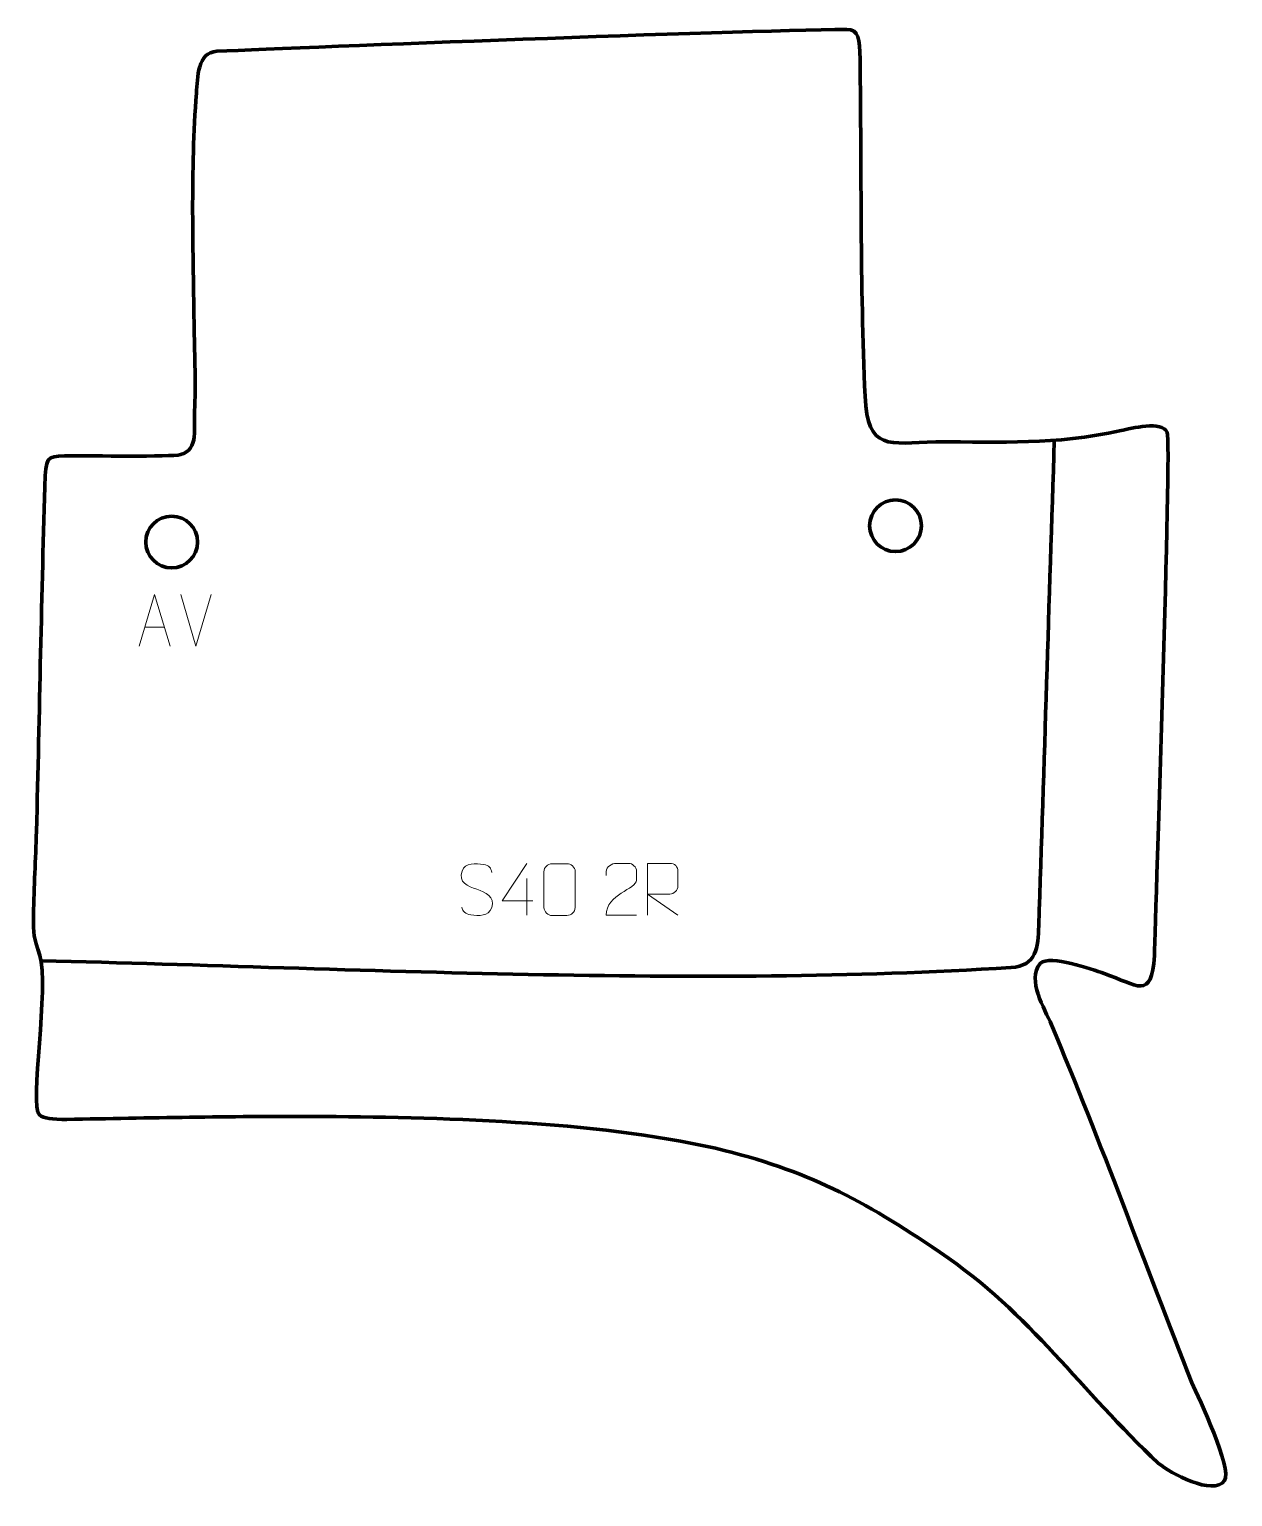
# Model space of a CAD drawing. Header units: millimetres. Extents: x -492 to 89, y 111 to 820.
import ezdxf

# ---------------------------------------------------------------- set-up
doc = ezdxf.new("R2010")
doc.units = ezdxf.units.MM
doc.header["$MEASUREMENT"] = 0
doc.layers.add('layer 1', color=7, linetype='Continuous')
doc.layers.add('layer 2', color=7, linetype='Continuous')

msp = doc.modelspace()

# ---------------------------------------------------------------- linework, layer by layer
at = {"layer": 'layer 1', "color": 142, "lineweight": 200}
for centre in [(-73.8524, 579.8698), (-423.6315, 571.9983)]:
    msp.add_ellipse(centre, major_axis=(0, 12.5), ratio=1, dxfattribs=at)
at = {"layer": 'layer 1', "color": 142, "lineweight": 158}
msp.add_open_spline([(2.8757, 621.1273), (0.3053, 542.9936), (-2.0042, 464.8003), (-4.6681, 386.6823), (-4.6681, 386.6823), (-5.0243, 376.2353), (-5.6572, 367.2268), (-18.0912, 366.4566), (-18.0912, 366.4566), (-170.6642, 357.0052), (-331.4691, 365.981), (-486.7509, 369.7886)], degree=3, knots=[0, 0, 0, 0, 0.25, 0.25, 0.25, 0.25, 0.5, 0.5, 0.5, 0.5, 1, 1, 1, 1], dxfattribs=at)
at = {"layer": 'layer 1', "color": 250, "lineweight": 9}
for points, knots in [([(-439.2804, 521.6652), (-439.2804, 521.6652), (-431.9094, 546.6187), (-431.9094, 546.6187), (-431.9094, 546.6187), (-431.9094, 546.6187), (-424.3395, 521.6652), (-424.3395, 521.6652)], [0, 0, 0, 0, 0.33333333, 0.33333333, 0.33333333, 0.33333333, 1, 1, 1, 1]), ([(-276.1714, 404.2967), (-280.4197, 405.7671), (-285.3278, 407.5629), (-283.3227, 413.0832), (-283.3227, 413.0832), (-281.8192, 417.2231), (-276.6056, 416.8346), (-273.002, 416.2335), (-273.002, 416.2335), (-270.1414, 415.7563), (-269.2767, 414.5431), (-268.9661, 412.459)], [0, 0, 0, 0, 0.25, 0.25, 0.25, 0.25, 0.5, 0.5, 0.5, 0.5, 1, 1, 1, 1]), ([(-249.09, 398.7399), (-249.09, 398.7399), (-263.9117, 398.7399), (-263.9117, 398.7399), (-263.9117, 398.7399), (-263.9117, 398.7399), (-252.0341, 416.8104), (-252.0341, 416.8104)], [0, 0, 0, 0, 0.33333333, 0.33333333, 0.33333333, 0.33333333, 1, 1, 1, 1]), ([(-239.7576, 416.6221), (-237.3915, 416.6221), (-235.025, 416.6221), (-232.6585, 416.6221), (-232.6585, 416.6221), (-230.678, 416.6577), (-228.652, 415.1634), (-228.6249, 412.7213), (-228.6249, 412.7213), (-228.6253, 406.9639), (-228.6253, 401.2061), (-228.6249, 395.4479), (-228.6249, 395.4479), (-228.767, 393.1203), (-230.4734, 391.638), (-232.6585, 391.6272), (-232.6585, 391.6272), (-235.0309, 391.6276), (-237.4033, 391.6276), (-239.7753, 391.6272), (-239.7753, 391.6272), (-241.7338, 391.5216), (-243.7402, 393.4095), (-243.7288, 395.4305), (-243.7288, 395.4305), (-243.7284, 401.2111), (-243.7284, 406.9914), (-243.7288, 412.7712), (-243.7288, 412.7712), (-243.7245, 414.9132), (-241.9474, 416.6357), (-239.7576, 416.6221)], [0, 0, 0, 0, 0.11111111, 0.11111111, 0.11111111, 0.11111111, 0.22222222, 0.22222222, 0.22222222, 0.22222222, 0.33333333, 0.33333333, 0.33333333, 0.33333333, 0.44444444, 0.44444444, 0.44444444, 0.44444444, 0.55555556, 0.55555556, 0.55555556, 0.55555556, 0.66666667, 0.66666667, 0.66666667, 0.66666667, 0.77777778, 0.77777778, 0.77777778, 0.77777778, 1, 1, 1, 1]), ([(-198.9664, 391.8365), (-203.8808, 391.8368), (-208.7952, 391.8368), (-213.7093, 391.8365), (-213.7093, 391.8365), (-213.7093, 401.7688), (-199.0583, 404.41), (-198.9664, 408.7203), (-198.9664, 408.7203), (-198.9667, 410.1444), (-198.9667, 411.5681), (-198.9664, 412.9914), (-198.9664, 412.9914), (-198.9833, 415.0685), (-201.1061, 416.7933), (-202.7771, 416.8106), (-202.7771, 416.8106), (-204.8503, 416.8102), (-206.9232, 416.8102), (-208.9956, 416.8106), (-208.9956, 416.8106), (-210.8177, 416.8271), (-213.6424, 415.035), (-213.7093, 412.9414), (-213.7093, 412.9414), (-213.7093, 412.9414), (-213.7093, 410.8866), (-213.7093, 410.8866)], [0, 0, 0, 0, 0.125, 0.125, 0.125, 0.125, 0.25, 0.25, 0.25, 0.25, 0.375, 0.375, 0.375, 0.375, 0.5, 0.5, 0.5, 0.5, 0.625, 0.625, 0.625, 0.625, 0.75, 0.75, 0.75, 0.75, 1, 1, 1, 1]), ([(-193.6698, 391.8469), (-193.6698, 391.8469), (-193.6698, 416.8004), (-193.6698, 416.8004), (-193.6698, 416.8004), (-190.075, 416.8004), (-186.4795, 416.8004), (-182.8843, 416.8004), (-182.8843, 416.8004), (-180.559, 416.7627), (-179.0017, 415.2727), (-179.0058, 412.9063), (-179.0058, 412.9063), (-179.0062, 410.8708), (-179.0062, 407.8114), (-179.0058, 405.7754), (-179.0058, 405.7754), (-179.0123, 403.8999), (-180.8246, 401.9581), (-182.8341, 401.939), (-182.8341, 401.939), (-182.8341, 401.939), (-193.6698, 401.939), (-193.6698, 401.939), (-193.6698, 401.939), (-193.6698, 401.939), (-179.0151, 391.8469), (-179.0151, 391.8469)], [0, 0, 0, 0, 0.125, 0.125, 0.125, 0.125, 0.25, 0.25, 0.25, 0.25, 0.375, 0.375, 0.375, 0.375, 0.5, 0.5, 0.5, 0.5, 0.625, 0.625, 0.625, 0.625, 0.75, 0.75, 0.75, 0.75, 1, 1, 1, 1]), ([(-276.1714, 404.2966), (-272.1528, 402.6499), (-267.1233, 400.7616), (-268.9573, 395.4013), (-268.9573, 395.4013), (-270.4171, 391.1349), (-275.3279, 391.3916), (-279.054, 391.9463), (-279.054, 391.9463), (-281.804, 392.3561), (-283.0249, 393.5696), (-283.4029, 395.6818)], [0, 0, 0, 0, 0.25, 0.25, 0.25, 0.25, 0.5, 0.5, 0.5, 0.5, 1, 1, 1, 1])]:
    msp.add_open_spline(points, degree=3, knots=knots, dxfattribs=at)
for points in [[(-411.9209, 521.6579), (-411.9209, 521.6579), (-419.2427, 546.6115), (-419.2427, 546.6115)], [(-404.599, 546.6115), (-404.599, 546.6115), (-411.9208, 521.6579), (-411.9208, 521.6579)], [(-436.5578, 530.9146), (-436.5578, 530.9146), (-427.0621, 530.9146), (-427.0621, 530.9146)], [(-252.0341, 409.501), (-252.0341, 409.501), (-252.0341, 391.8363), (-252.0341, 391.8363)]]:
    msp.add_open_spline(points, degree=3, dxfattribs=at)
at = {"layer": 'layer 2', "color": 242, "lineweight": 158}
msp.add_open_spline([(-97.436, 819.5583), (-91.5807, 819.6157), (-91.1423, 814.9705), (-91.0049, 805.1985), (-91.0049, 805.1985), (-90.2396, 750.775), (-91.0526, 696.9732), (-88.5441, 642.3955), (-88.5441, 642.3955), (-87.2991, 615.623), (-77.2456, 619.8235), (-54.3777, 620.3173), (-54.3777, 620.3173), (-21.3336, 620.5852), (2.0583, 618.6382), (35.2398, 625.8253), (35.2398, 625.8253), (39.7549, 626.8032), (55.1273, 630.8), (57.409, 624.9718), (57.409, 624.9718), (59.7077, 619.0997), (51.6284, 395.118), (51.2884, 372.1775), (51.2884, 372.1775), (49.7884, 350.3694), (43.1191, 358.0077), (26.9247, 363.5738), (26.9247, 363.5738), (20.7872, 365.6833), (1.1328, 372.8175), (-4.031, 368.5074), (-4.031, 368.5074), (-10.3708, 360.1729), (-1.97, 346.9272), (1.5007, 338.7604), (1.5007, 338.7604), (25.5079, 281.922), (46.6336, 223.3186), (69.397, 165.852), (69.397, 165.852), (72.6285, 158.5829), (89.0502, 124.3503), (85.096, 118.7169), (85.096, 118.7169), (79.6275, 110.9262), (58.8434, 122.3891), (53.2186, 127.0105), (53.2186, 127.0105), (15.4343, 162.3206), (-8.0761, 198.8771), (-52.4011, 229.0279), (-52.4011, 229.0279), (-90.2669, 254.637), (-115.9394, 268.3129), (-160.8674, 279.2134), (-160.8674, 279.2134), (-219.6417, 292.4263), (-295.1749, 294.2329), (-355.616, 294.5451), (-355.616, 294.5451), (-395.3089, 294.7502), (-434.566, 293.8428), (-474.2138, 293.1362), (-474.2138, 293.1362), (-481.4465, 293.0073), (-485.4293, 293.6752), (-487.506, 295.3451), (-487.506, 295.3451), (-492.4028, 299.2827), (-482.6791, 358.0035), (-487.3679, 372.3659), (-487.3679, 372.3659), (-490.3534, 381.511), (-490.4763, 381.9118), (-490.3614, 392.0495), (-490.3614, 392.0495), (-490.2099, 405.4047), (-489.3298, 418.8363), (-488.9537, 432.2045), (-488.9537, 432.2045), (-487.4471, 489.4755), (-486.589, 546.8558), (-484.6987, 604.1029), (-484.6987, 604.1029), (-484.365, 614.2105), (-482.2134, 613.5089), (-471.9917, 613.6159), (-471.9917, 613.6159), (-463.8738, 613.6873), (-423.7434, 613.049), (-419.3351, 614.2127), (-419.3351, 614.2127), (-410.2319, 616.6159), (-413.1021, 627.7016), (-412.5906, 635.3323), (-412.5906, 635.3323), (-411.8914, 647.321), (-412.5865, 662.2205), (-412.7516, 674.3762), (-412.7516, 674.3762), (-413.2652, 711.6369), (-414.5627, 751.7763), (-411.6581, 788.7986), (-411.6581, 788.7986), (-411.1182, 796.3331), (-411.2257, 808.607), (-401.7912, 809.0183), (-401.7912, 809.0183), (-355.9339, 811.0175), (-154.8354, 818.9956), (-97.436, 819.5583)], degree=3, knots=[0, 0, 0, 0, 0.03448276, 0.03448276, 0.03448276, 0.03448276, 0.06896552, 0.06896552, 0.06896552, 0.06896552, 0.10344828, 0.10344828, 0.10344828, 0.10344828, 0.13793103, 0.13793103, 0.13793103, 0.13793103, 0.17241379, 0.17241379, 0.17241379, 0.17241379, 0.20689655, 0.20689655, 0.20689655, 0.20689655, 0.24137931, 0.24137931, 0.24137931, 0.24137931, 0.27586207, 0.27586207, 0.27586207, 0.27586207, 0.31034483, 0.31034483, 0.31034483, 0.31034483, 0.34482759, 0.34482759, 0.34482759, 0.34482759, 0.37931034, 0.37931034, 0.37931034, 0.37931034, 0.4137931, 0.4137931, 0.4137931, 0.4137931, 0.44827586, 0.44827586, 0.44827586, 0.44827586, 0.48275862, 0.48275862, 0.48275862, 0.48275862, 0.51724138, 0.51724138, 0.51724138, 0.51724138, 0.55172414, 0.55172414, 0.55172414, 0.55172414, 0.5862069, 0.5862069, 0.5862069, 0.5862069, 0.62068966, 0.62068966, 0.62068966, 0.62068966, 0.65517241, 0.65517241, 0.65517241, 0.65517241, 0.68965517, 0.68965517, 0.68965517, 0.68965517, 0.72413793, 0.72413793, 0.72413793, 0.72413793, 0.75862069, 0.75862069, 0.75862069, 0.75862069, 0.79310345, 0.79310345, 0.79310345, 0.79310345, 0.82758621, 0.82758621, 0.82758621, 0.82758621, 0.86206897, 0.86206897, 0.86206897, 0.86206897, 0.89655172, 0.89655172, 0.89655172, 0.89655172, 0.93103448, 0.93103448, 0.93103448, 0.93103448, 1, 1, 1, 1], dxfattribs=at)

doc.saveas('drawing.dxf')
